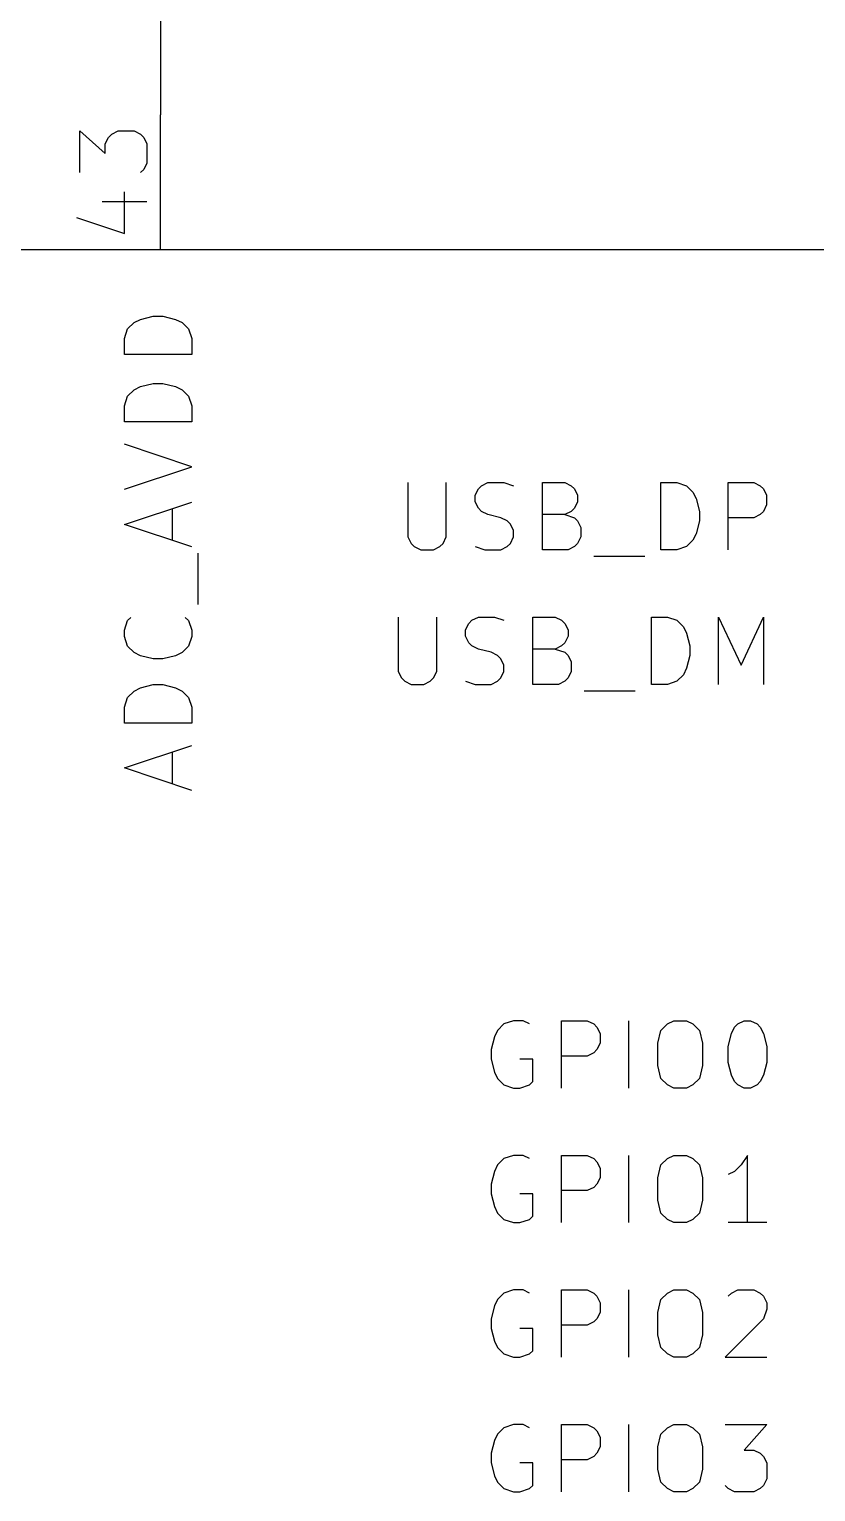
# Model space of a CAD drawing. Extents: x 0.4 to 11.3, y -7.9 to -0.4.
# Drawn here: x 8.302 to 8.887, y -3.123 to -2.036 of the extents above; entities that cross this region are included whole.
import ezdxf

# ---------------------------------------------------------------- set-up
doc = ezdxf.new("R2010")
doc.units = 0
doc.header["$MEASUREMENT"] = 0
for name, color, linetype in [('CYAN2', 4, 'CONTINUOUS'), ('GREEN3', 91, 'CONTINUOUS'), ('LYELLOW', 51, 'CONTINUOUS'), ('RED2', 1, 'CONTINUOUS'), ('RED3', 11, 'CONTINUOUS')]:
    doc.layers.add(name, color=color, linetype=linetype)

msp = doc.modelspace()

# ---------------------------------------------------------------- linework, layer by layer
at = {"layer": 'CYAN2', "linetype": 'CONTINUOUS'}
for p, q in [((8.38504, -2.2519), (8.39456, -2.24952)), ((8.38504, -2.2519), (8.39456, -2.24952)), ((8.39456, -2.24952), (8.4017, -2.24952)), ((8.39456, -2.24952), (8.4017, -2.24952)), ((8.4017, -2.24952), (8.41122, -2.2519)), ((8.4017, -2.24952), (8.41122, -2.2519)), ((8.37313, -2.26619), (8.37551, -2.25905)), ((8.37313, -2.26619), (8.37551, -2.25905)), ((8.37551, -2.25905), (8.38028, -2.25428)), ((8.37551, -2.25905), (8.38028, -2.25428)), ((8.38028, -2.25428), (8.38504, -2.2519)), ((8.38028, -2.25428), (8.38504, -2.2519)), ((8.41122, -2.2519), (8.41599, -2.25428)), ((8.41122, -2.2519), (8.41599, -2.25428)), ((8.41599, -2.25428), (8.42075, -2.25905)), ((8.41599, -2.25428), (8.42075, -2.25905)), ((8.42075, -2.25905), (8.42313, -2.26619)), ((8.42075, -2.25905), (8.42313, -2.26619)), ((8.37313, -2.27809), (8.37313, -2.26619)), ((8.37313, -2.27809), (8.37313, -2.26619)), ((8.42313, -2.26619), (8.42313, -2.27809)), ((8.42313, -2.26619), (8.42313, -2.27809)), ((8.42313, -2.27809), (8.37313, -2.27809)), ((8.42313, -2.27809), (8.37313, -2.27809)), ((8.38028, -2.30428), (8.38504, -2.3019)), ((8.38028, -2.30428), (8.38504, -2.3019)), ((8.38504, -2.3019), (8.39456, -2.29952)), ((8.38504, -2.3019), (8.39456, -2.29952)), ((8.39456, -2.29952), (8.4017, -2.29952)), ((8.39456, -2.29952), (8.4017, -2.29952)), ((8.4017, -2.29952), (8.41122, -2.3019)), ((8.4017, -2.29952), (8.41122, -2.3019)), ((8.41122, -2.3019), (8.41599, -2.30428)), ((8.41122, -2.3019), (8.41599, -2.30428)), ((8.37313, -2.31619), (8.37551, -2.30905)), ((8.37313, -2.31619), (8.37551, -2.30905)), ((8.37551, -2.30905), (8.38028, -2.30428)), ((8.37551, -2.30905), (8.38028, -2.30428)), ((8.41599, -2.30428), (8.42075, -2.30905)), ((8.41599, -2.30428), (8.42075, -2.30905)), ((8.42075, -2.30905), (8.42313, -2.31619)), ((8.42075, -2.30905), (8.42313, -2.31619)), ((8.37313, -2.32809), (8.37313, -2.31619)), ((8.37313, -2.32809), (8.37313, -2.31619)), ((8.42313, -2.31619), (8.42313, -2.32809)), ((8.42313, -2.31619), (8.42313, -2.32809)), ((8.42313, -2.32809), (8.37313, -2.32809)), ((8.42313, -2.32809), (8.37313, -2.32809)), ((8.42313, -2.36143), (8.37313, -2.34476)), ((8.42313, -2.36143), (8.37313, -2.34476)), ((8.37313, -2.37809), (8.42313, -2.36143)), ((8.37313, -2.37809), (8.42313, -2.36143)), ((8.58381, -2.37313), (8.58381, -2.41361)), ((8.58381, -2.37313), (8.58381, -2.41361)), ((8.61238, -2.41361), (8.61238, -2.37313)), ((8.61238, -2.41361), (8.61238, -2.37313)), ((8.63381, -2.38265), (8.63619, -2.37789)), ((8.63381, -2.38265), (8.63619, -2.37789)), ((8.63619, -2.37789), (8.63857, -2.37551)), ((8.63619, -2.37789), (8.63857, -2.37551)), ((8.63857, -2.37551), (8.64333, -2.37313)), ((8.63857, -2.37551), (8.64333, -2.37313)), ((8.64333, -2.37313), (8.65524, -2.37313)), ((8.64333, -2.37313), (8.65524, -2.37313)), ((8.65524, -2.37313), (8.66238, -2.37551)), ((8.65524, -2.37313), (8.66238, -2.37551)), ((8.68381, -2.42313), (8.68381, -2.37313)), ((8.68381, -2.37313), (8.70048, -2.37313)), ((8.68381, -2.42313), (8.68381, -2.37313)), ((8.68381, -2.37313), (8.70048, -2.37313)), ((8.70048, -2.37313), (8.70524, -2.37551)), ((8.70048, -2.37313), (8.70524, -2.37551)), ((8.70524, -2.37551), (8.70762, -2.37789)), ((8.70524, -2.37551), (8.70762, -2.37789)), ((8.70762, -2.37789), (8.71, -2.38265)), ((8.70762, -2.37789), (8.71, -2.38265)), ((8.7719, -2.42313), (8.7719, -2.37313)), ((8.7719, -2.37313), (8.78381, -2.37313)), ((8.7719, -2.42313), (8.7719, -2.37313)), ((8.7719, -2.37313), (8.78381, -2.37313)), ((8.78381, -2.37313), (8.79095, -2.37551)), ((8.78381, -2.37313), (8.79095, -2.37551)), ((8.79095, -2.37551), (8.79571, -2.38028)), ((8.79095, -2.37551), (8.79571, -2.38028)), ((8.8219, -2.42313), (8.8219, -2.37313)), ((8.8219, -2.37313), (8.84095, -2.37313)), ((8.8219, -2.42313), (8.8219, -2.37313)), ((8.8219, -2.37313), (8.84095, -2.37313)), ((8.84095, -2.37313), (8.84571, -2.37551)), ((8.84095, -2.37313), (8.84571, -2.37551)), ((8.84571, -2.37551), (8.84809, -2.37789)), ((8.84571, -2.37551), (8.84809, -2.37789)), ((8.84809, -2.37789), (8.85047, -2.38265)), ((8.84809, -2.37789), (8.85047, -2.38265)), ((8.37313, -2.40429), (8.42313, -2.38762)), ((8.37313, -2.40429), (8.42313, -2.38762)), ((8.63381, -2.38742), (8.63381, -2.38265)), ((8.63381, -2.38742), (8.63381, -2.38265)), ((8.63619, -2.39218), (8.63381, -2.38742)), ((8.63619, -2.39218), (8.63381, -2.38742)), ((8.71, -2.38742), (8.70762, -2.39218)), ((8.71, -2.38742), (8.70762, -2.39218)), ((8.71, -2.38265), (8.71, -2.38742)), ((8.71, -2.38265), (8.71, -2.38742)), ((8.79571, -2.38028), (8.79809, -2.38504)), ((8.79571, -2.38028), (8.79809, -2.38504)), ((8.79809, -2.38504), (8.80047, -2.39456)), ((8.79809, -2.38504), (8.80047, -2.39456)), ((8.85047, -2.3898), (8.84809, -2.39456)), ((8.85047, -2.3898), (8.84809, -2.39456)), ((8.85047, -2.38265), (8.85047, -2.3898)), ((8.85047, -2.38265), (8.85047, -2.3898)), ((8.40885, -2.41619), (8.40885, -2.39238)), ((8.40885, -2.41619), (8.40885, -2.39238)), ((8.63857, -2.39456), (8.63619, -2.39218)), ((8.63857, -2.39456), (8.63619, -2.39218)), ((8.64333, -2.39694), (8.63857, -2.39456)), ((8.64333, -2.39694), (8.63857, -2.39456)), ((8.65286, -2.39932), (8.64333, -2.39694)), ((8.65286, -2.39932), (8.64333, -2.39694)), ((8.65762, -2.4017), (8.65286, -2.39932)), ((8.65762, -2.4017), (8.65286, -2.39932)), ((8.66, -2.40408), (8.65762, -2.4017)), ((8.66, -2.40408), (8.65762, -2.4017)), ((8.70048, -2.39694), (8.68381, -2.39694)), ((8.70048, -2.39694), (8.68381, -2.39694)), ((8.70524, -2.39456), (8.70048, -2.39694)), ((8.70524, -2.39456), (8.70048, -2.39694)), ((8.70048, -2.39694), (8.70762, -2.39932)), ((8.70048, -2.39694), (8.70762, -2.39932)), ((8.70762, -2.39218), (8.70524, -2.39456)), ((8.70762, -2.39218), (8.70524, -2.39456)), ((8.70762, -2.39932), (8.71, -2.4017)), ((8.70762, -2.39932), (8.71, -2.4017)), ((8.71, -2.4017), (8.71238, -2.40646)), ((8.71, -2.4017), (8.71238, -2.40646)), ((8.80047, -2.4017), (8.79809, -2.41122)), ((8.80047, -2.4017), (8.79809, -2.41122)), ((8.80047, -2.39456), (8.80047, -2.4017)), ((8.80047, -2.39456), (8.80047, -2.4017)), ((8.84095, -2.39932), (8.8219, -2.39932)), ((8.84095, -2.39932), (8.8219, -2.39932)), ((8.84571, -2.39694), (8.84095, -2.39932)), ((8.84571, -2.39694), (8.84095, -2.39932)), ((8.84809, -2.39456), (8.84571, -2.39694)), ((8.84809, -2.39456), (8.84571, -2.39694)), ((8.42313, -2.42095), (8.37313, -2.40429)), ((8.42313, -2.42095), (8.37313, -2.40429)), ((8.66238, -2.40885), (8.66, -2.40408)), ((8.66238, -2.40885), (8.66, -2.40408)), ((8.66238, -2.41361), (8.66238, -2.40885)), ((8.66238, -2.41361), (8.66238, -2.40885)), ((8.71238, -2.40646), (8.71238, -2.41361)), ((8.71238, -2.40646), (8.71238, -2.41361)), ((8.79809, -2.41122), (8.79571, -2.41599)), ((8.79809, -2.41122), (8.79571, -2.41599)), ((8.58381, -2.41361), (8.58619, -2.41837)), ((8.58381, -2.41361), (8.58619, -2.41837)), ((8.58619, -2.41837), (8.58857, -2.42075)), ((8.58619, -2.41837), (8.58857, -2.42075)), ((8.58857, -2.42075), (8.59333, -2.42313)), ((8.58857, -2.42075), (8.59333, -2.42313)), ((8.59333, -2.42313), (8.60285, -2.42313)), ((8.59333, -2.42313), (8.60285, -2.42313)), ((8.60285, -2.42313), (8.60762, -2.42075)), ((8.60285, -2.42313), (8.60762, -2.42075)), ((8.60762, -2.42075), (8.61, -2.41837)), ((8.60762, -2.42075), (8.61, -2.41837)), ((8.61, -2.41837), (8.61238, -2.41361)), ((8.61, -2.41837), (8.61238, -2.41361)), ((8.63381, -2.42075), (8.64095, -2.42313)), ((8.63381, -2.42075), (8.64095, -2.42313)), ((8.64095, -2.42313), (8.65286, -2.42313)), ((8.64095, -2.42313), (8.65286, -2.42313)), ((8.65286, -2.42313), (8.65762, -2.42075)), ((8.65286, -2.42313), (8.65762, -2.42075)), ((8.65762, -2.42075), (8.66, -2.41837)), ((8.65762, -2.42075), (8.66, -2.41837)), ((8.66, -2.41837), (8.66238, -2.41361)), ((8.66, -2.41837), (8.66238, -2.41361)), ((8.70285, -2.42313), (8.68381, -2.42313)), ((8.70285, -2.42313), (8.68381, -2.42313)), ((8.70762, -2.42075), (8.70285, -2.42313)), ((8.70762, -2.42075), (8.70285, -2.42313)), ((8.71, -2.41837), (8.70762, -2.42075)), ((8.71, -2.41837), (8.70762, -2.42075)), ((8.71238, -2.41361), (8.71, -2.41837)), ((8.71238, -2.41361), (8.71, -2.41837)), ((8.78381, -2.42313), (8.7719, -2.42313)), ((8.78381, -2.42313), (8.7719, -2.42313)), ((8.79095, -2.42075), (8.78381, -2.42313)), ((8.79095, -2.42075), (8.78381, -2.42313)), ((8.79571, -2.41599), (8.79095, -2.42075)), ((8.79571, -2.41599), (8.79095, -2.42075)), ((8.42789, -2.46381), (8.42789, -2.42571)), ((8.42789, -2.46381), (8.42789, -2.42571)), ((8.72191, -2.42789), (8.76, -2.42789)), ((8.72191, -2.42789), (8.76, -2.42789)), ((8.37313, -2.48286), (8.37551, -2.47571)), ((8.37313, -2.48286), (8.37551, -2.47571)), ((8.37551, -2.47571), (8.37789, -2.47333)), ((8.37551, -2.47571), (8.37789, -2.47333)), ((8.41837, -2.47333), (8.42075, -2.47571)), ((8.41837, -2.47333), (8.42075, -2.47571)), ((8.42075, -2.47571), (8.42313, -2.48286)), ((8.42075, -2.47571), (8.42313, -2.48286)), ((8.57667, -2.47313), (8.57667, -2.51361)), ((8.57667, -2.47313), (8.57667, -2.51361)), ((8.60524, -2.51361), (8.60524, -2.47313)), ((8.60524, -2.51361), (8.60524, -2.47313)), ((8.62667, -2.48265), (8.62905, -2.47789)), ((8.62667, -2.48265), (8.62905, -2.47789)), ((8.62905, -2.47789), (8.63143, -2.47551)), ((8.62905, -2.47789), (8.63143, -2.47551)), ((8.63143, -2.47551), (8.63619, -2.47313)), ((8.63143, -2.47551), (8.63619, -2.47313)), ((8.63619, -2.47313), (8.64809, -2.47313)), ((8.63619, -2.47313), (8.64809, -2.47313)), ((8.64809, -2.47313), (8.65524, -2.47551)), ((8.64809, -2.47313), (8.65524, -2.47551)), ((8.67667, -2.52313), (8.67667, -2.47313)), ((8.67667, -2.47313), (8.69333, -2.47313)), ((8.67667, -2.52313), (8.67667, -2.47313)), ((8.67667, -2.47313), (8.69333, -2.47313)), ((8.69333, -2.47313), (8.69809, -2.47551)), ((8.69333, -2.47313), (8.69809, -2.47551)), ((8.69809, -2.47551), (8.70048, -2.47789)), ((8.69809, -2.47551), (8.70048, -2.47789)), ((8.70048, -2.47789), (8.70286, -2.48265)), ((8.70048, -2.47789), (8.70286, -2.48265)), ((8.76476, -2.52313), (8.76476, -2.47313)), ((8.76476, -2.47313), (8.77667, -2.47313)), ((8.76476, -2.52313), (8.76476, -2.47313)), ((8.76476, -2.47313), (8.77667, -2.47313)), ((8.77667, -2.47313), (8.78381, -2.47551)), ((8.77667, -2.47313), (8.78381, -2.47551)), ((8.78381, -2.47551), (8.78857, -2.48028)), ((8.78381, -2.47551), (8.78857, -2.48028)), ((8.81476, -2.52313), (8.81476, -2.47313)), ((8.81476, -2.47313), (8.83143, -2.50885)), ((8.81476, -2.52313), (8.81476, -2.47313)), ((8.81476, -2.47313), (8.83143, -2.50885)), ((8.83143, -2.50885), (8.84809, -2.47313)), ((8.83143, -2.50885), (8.84809, -2.47313)), ((8.84809, -2.47313), (8.84809, -2.52313)), ((8.84809, -2.47313), (8.84809, -2.52313)), ((8.37313, -2.48762), (8.37313, -2.48286)), ((8.37313, -2.48762), (8.37313, -2.48286)), ((8.37551, -2.49476), (8.37313, -2.48762)), ((8.37551, -2.49476), (8.37313, -2.48762)), ((8.42313, -2.48762), (8.42075, -2.49476)), ((8.42313, -2.48762), (8.42075, -2.49476)), ((8.42313, -2.48286), (8.42313, -2.48762)), ((8.42313, -2.48286), (8.42313, -2.48762)), ((8.62667, -2.48742), (8.62667, -2.48265)), ((8.62667, -2.48742), (8.62667, -2.48265)), ((8.62905, -2.49218), (8.62667, -2.48742)), ((8.62905, -2.49218), (8.62667, -2.48742)), ((8.70286, -2.48742), (8.70048, -2.49218)), ((8.70286, -2.48742), (8.70048, -2.49218)), ((8.70286, -2.48265), (8.70286, -2.48742)), ((8.70286, -2.48265), (8.70286, -2.48742)), ((8.78857, -2.48028), (8.79095, -2.48504)), ((8.78857, -2.48028), (8.79095, -2.48504)), ((8.79095, -2.48504), (8.79333, -2.49456)), ((8.79095, -2.48504), (8.79333, -2.49456)), ((8.38028, -2.49952), (8.37551, -2.49476)), ((8.38028, -2.49952), (8.37551, -2.49476)), ((8.38504, -2.50191), (8.38028, -2.49952)), ((8.38504, -2.50191), (8.38028, -2.49952)), ((8.41599, -2.49952), (8.41122, -2.50191)), ((8.41599, -2.49952), (8.41122, -2.50191)), ((8.42075, -2.49476), (8.41599, -2.49952)), ((8.42075, -2.49476), (8.41599, -2.49952)), ((8.63143, -2.49456), (8.62905, -2.49218)), ((8.63143, -2.49456), (8.62905, -2.49218)), ((8.63619, -2.49694), (8.63143, -2.49456)), ((8.63619, -2.49694), (8.63143, -2.49456)), ((8.64572, -2.49932), (8.63619, -2.49694)), ((8.64572, -2.49932), (8.63619, -2.49694)), ((8.65048, -2.5017), (8.64572, -2.49932)), ((8.65048, -2.5017), (8.64572, -2.49932)), ((8.69333, -2.49694), (8.67667, -2.49694)), ((8.69333, -2.49694), (8.67667, -2.49694)), ((8.69809, -2.49456), (8.69333, -2.49694)), ((8.69809, -2.49456), (8.69333, -2.49694)), ((8.69333, -2.49694), (8.70048, -2.49932)), ((8.69333, -2.49694), (8.70048, -2.49932)), ((8.70048, -2.49218), (8.69809, -2.49456)), ((8.70048, -2.49218), (8.69809, -2.49456)), ((8.70048, -2.49932), (8.70286, -2.5017)), ((8.70048, -2.49932), (8.70286, -2.5017)), ((8.79333, -2.49456), (8.79333, -2.5017)), ((8.79333, -2.49456), (8.79333, -2.5017)), ((8.39456, -2.50428), (8.38504, -2.50191)), ((8.39456, -2.50428), (8.38504, -2.50191)), ((8.4017, -2.50428), (8.39456, -2.50428)), ((8.4017, -2.50428), (8.39456, -2.50428)), ((8.41122, -2.50191), (8.4017, -2.50428)), ((8.41122, -2.50191), (8.4017, -2.50428)), ((8.65286, -2.50408), (8.65048, -2.5017)), ((8.65286, -2.50408), (8.65048, -2.5017)), ((8.65524, -2.50885), (8.65286, -2.50408)), ((8.65524, -2.50885), (8.65286, -2.50408)), ((8.65524, -2.51361), (8.65524, -2.50885)), ((8.65524, -2.51361), (8.65524, -2.50885)), ((8.70286, -2.5017), (8.70524, -2.50646)), ((8.70286, -2.5017), (8.70524, -2.50646)), ((8.70524, -2.50646), (8.70524, -2.51361)), ((8.70524, -2.50646), (8.70524, -2.51361)), ((8.79333, -2.5017), (8.79095, -2.51122)), ((8.79333, -2.5017), (8.79095, -2.51122)), ((8.57667, -2.51361), (8.57905, -2.51837)), ((8.57667, -2.51361), (8.57905, -2.51837)), ((8.57905, -2.51837), (8.58143, -2.52075)), ((8.57905, -2.51837), (8.58143, -2.52075)), ((8.58143, -2.52075), (8.58619, -2.52313)), ((8.58143, -2.52075), (8.58619, -2.52313)), ((8.59571, -2.52313), (8.60048, -2.52075)), ((8.59571, -2.52313), (8.60048, -2.52075)), ((8.60048, -2.52075), (8.60286, -2.51837)), ((8.60048, -2.52075), (8.60286, -2.51837)), ((8.60286, -2.51837), (8.60524, -2.51361)), ((8.60286, -2.51837), (8.60524, -2.51361)), ((8.62667, -2.52075), (8.63381, -2.52313)), ((8.62667, -2.52075), (8.63381, -2.52313)), ((8.64572, -2.52313), (8.65048, -2.52075)), ((8.64572, -2.52313), (8.65048, -2.52075)), ((8.65048, -2.52075), (8.65286, -2.51837)), ((8.65048, -2.52075), (8.65286, -2.51837)), ((8.65286, -2.51837), (8.65524, -2.51361)), ((8.65286, -2.51837), (8.65524, -2.51361)), ((8.70048, -2.52075), (8.69571, -2.52313)), ((8.70048, -2.52075), (8.69571, -2.52313)), ((8.70286, -2.51837), (8.70048, -2.52075)), ((8.70286, -2.51837), (8.70048, -2.52075)), ((8.70524, -2.51361), (8.70286, -2.51837)), ((8.70524, -2.51361), (8.70286, -2.51837)), ((8.78381, -2.52075), (8.77667, -2.52313)), ((8.78381, -2.52075), (8.77667, -2.52313)), ((8.78857, -2.51599), (8.78381, -2.52075)), ((8.78857, -2.51599), (8.78381, -2.52075)), ((8.79095, -2.51122), (8.78857, -2.51599)), ((8.79095, -2.51122), (8.78857, -2.51599)), ((8.37551, -2.53286), (8.38028, -2.52809)), ((8.37551, -2.53286), (8.38028, -2.52809)), ((8.38028, -2.52809), (8.38504, -2.52571)), ((8.38028, -2.52809), (8.38504, -2.52571)), ((8.38504, -2.52571), (8.39456, -2.52333)), ((8.38504, -2.52571), (8.39456, -2.52333)), ((8.39456, -2.52333), (8.4017, -2.52333)), ((8.39456, -2.52333), (8.4017, -2.52333)), ((8.4017, -2.52333), (8.41122, -2.52571)), ((8.4017, -2.52333), (8.41122, -2.52571)), ((8.41122, -2.52571), (8.41599, -2.52809)), ((8.41122, -2.52571), (8.41599, -2.52809)), ((8.41599, -2.52809), (8.42075, -2.53286)), ((8.41599, -2.52809), (8.42075, -2.53286)), ((8.58619, -2.52313), (8.59571, -2.52313)), ((8.58619, -2.52313), (8.59571, -2.52313)), ((8.63381, -2.52313), (8.64572, -2.52313)), ((8.63381, -2.52313), (8.64572, -2.52313)), ((8.69571, -2.52313), (8.67667, -2.52313)), ((8.69571, -2.52313), (8.67667, -2.52313)), ((8.71476, -2.52789), (8.75286, -2.52789)), ((8.71476, -2.52789), (8.75286, -2.52789)), ((8.77667, -2.52313), (8.76476, -2.52313)), ((8.77667, -2.52313), (8.76476, -2.52313)), ((8.37313, -2.54), (8.37551, -2.53286)), ((8.37313, -2.54), (8.37551, -2.53286)), ((8.37313, -2.55191), (8.37313, -2.54)), ((8.37313, -2.55191), (8.37313, -2.54)), ((8.42075, -2.53286), (8.42313, -2.54)), ((8.42075, -2.53286), (8.42313, -2.54)), ((8.42313, -2.54), (8.42313, -2.55191)), ((8.42313, -2.54), (8.42313, -2.55191)), ((8.42313, -2.55191), (8.37313, -2.55191)), ((8.42313, -2.55191), (8.37313, -2.55191)), ((8.37313, -2.58524), (8.42313, -2.56857)), ((8.37313, -2.58524), (8.42313, -2.56857)), ((8.40885, -2.59714), (8.40885, -2.57333)), ((8.40885, -2.59714), (8.40885, -2.57333)), ((8.42313, -2.60191), (8.37313, -2.58524)), ((8.42313, -2.60191), (8.37313, -2.58524)), ((8.65047, -2.78028), (8.64809, -2.78504)), ((8.65047, -2.78028), (8.64809, -2.78504)), ((8.65524, -2.77551), (8.65047, -2.78028)), ((8.65524, -2.77551), (8.65047, -2.78028)), ((8.66238, -2.77313), (8.65524, -2.77551)), ((8.66238, -2.77313), (8.65524, -2.77551)), ((8.66952, -2.77313), (8.66238, -2.77313)), ((8.66952, -2.77313), (8.66238, -2.77313)), ((8.67428, -2.77551), (8.66952, -2.77313)), ((8.67428, -2.77551), (8.66952, -2.77313)), ((8.69809, -2.82313), (8.69809, -2.77313)), ((8.69809, -2.77313), (8.71714, -2.77313)), ((8.69809, -2.82313), (8.69809, -2.77313)), ((8.69809, -2.77313), (8.71714, -2.77313)), ((8.71714, -2.77313), (8.7219, -2.77551)), ((8.71714, -2.77313), (8.7219, -2.77551)), ((8.7219, -2.77551), (8.72428, -2.77789)), ((8.7219, -2.77551), (8.72428, -2.77789)), ((8.72428, -2.77789), (8.72666, -2.78265)), ((8.72428, -2.77789), (8.72666, -2.78265)), ((8.74809, -2.82313), (8.74809, -2.77313)), ((8.74809, -2.82313), (8.74809, -2.77313)), ((8.76952, -2.7898), (8.7719, -2.78028)), ((8.76952, -2.7898), (8.7719, -2.78028)), ((8.7719, -2.78028), (8.77667, -2.77551)), ((8.7719, -2.78028), (8.77667, -2.77551)), ((8.77667, -2.77551), (8.78143, -2.77313)), ((8.77667, -2.77551), (8.78143, -2.77313)), ((8.78143, -2.77313), (8.79095, -2.77313)), ((8.78143, -2.77313), (8.79095, -2.77313)), ((8.79095, -2.77313), (8.79571, -2.77551)), ((8.79095, -2.77313), (8.79571, -2.77551)), ((8.79571, -2.77551), (8.80047, -2.78028)), ((8.79571, -2.77551), (8.80047, -2.78028)), ((8.80047, -2.78028), (8.80285, -2.7898)), ((8.80047, -2.78028), (8.80285, -2.7898)), ((8.82428, -2.78265), (8.82667, -2.77789)), ((8.82428, -2.78265), (8.82667, -2.77789)), ((8.82667, -2.77789), (8.82905, -2.77551)), ((8.82667, -2.77789), (8.82905, -2.77551)), ((8.82905, -2.77551), (8.83381, -2.77313)), ((8.82905, -2.77551), (8.83381, -2.77313)), ((8.83381, -2.77313), (8.83857, -2.77313)), ((8.83381, -2.77313), (8.83857, -2.77313)), ((8.83857, -2.77313), (8.84333, -2.77551)), ((8.83857, -2.77313), (8.84333, -2.77551)), ((8.84333, -2.77551), (8.84571, -2.77789)), ((8.84333, -2.77551), (8.84571, -2.77789)), ((8.84571, -2.77789), (8.84809, -2.78265)), ((8.84571, -2.77789), (8.84809, -2.78265)), ((8.64809, -2.78504), (8.64571, -2.79456)), ((8.64809, -2.78504), (8.64571, -2.79456)), ((8.72666, -2.7898), (8.72428, -2.79456)), ((8.72666, -2.7898), (8.72428, -2.79456)), ((8.72666, -2.78265), (8.72666, -2.7898)), ((8.72666, -2.78265), (8.72666, -2.7898)), ((8.76952, -2.80646), (8.76952, -2.7898)), ((8.76952, -2.80646), (8.76952, -2.7898)), ((8.80285, -2.7898), (8.80285, -2.80646)), ((8.80285, -2.7898), (8.80285, -2.80646)), ((8.82191, -2.79218), (8.82428, -2.78265)), ((8.82191, -2.79218), (8.82428, -2.78265)), ((8.82191, -2.80408), (8.82191, -2.79218)), ((8.82191, -2.80408), (8.82191, -2.79218)), ((8.84809, -2.78265), (8.85048, -2.79218)), ((8.84809, -2.78265), (8.85048, -2.79218)), ((8.85048, -2.79218), (8.85048, -2.80408)), ((8.85048, -2.79218), (8.85048, -2.80408)), ((8.64571, -2.79456), (8.64571, -2.8017)), ((8.64571, -2.79456), (8.64571, -2.8017)), ((8.64571, -2.8017), (8.64809, -2.81122)), ((8.64571, -2.8017), (8.64809, -2.81122)), ((8.67666, -2.8017), (8.66714, -2.8017)), ((8.67666, -2.8017), (8.66714, -2.8017)), ((8.67666, -2.81837), (8.67666, -2.8017)), ((8.67666, -2.81837), (8.67666, -2.8017)), ((8.71714, -2.79932), (8.69809, -2.79932)), ((8.71714, -2.79932), (8.69809, -2.79932)), ((8.7219, -2.79694), (8.71714, -2.79932)), ((8.7219, -2.79694), (8.71714, -2.79932)), ((8.72428, -2.79456), (8.7219, -2.79694)), ((8.72428, -2.79456), (8.7219, -2.79694)), ((8.64809, -2.81122), (8.65047, -2.81599)), ((8.64809, -2.81122), (8.65047, -2.81599)), ((8.7719, -2.81599), (8.76952, -2.80646)), ((8.7719, -2.81599), (8.76952, -2.80646)), ((8.80285, -2.80646), (8.80047, -2.81599)), ((8.80285, -2.80646), (8.80047, -2.81599)), ((8.82428, -2.81361), (8.82191, -2.80408)), ((8.82428, -2.81361), (8.82191, -2.80408)), ((8.82667, -2.81837), (8.82428, -2.81361)), ((8.82667, -2.81837), (8.82428, -2.81361)), ((8.84809, -2.81361), (8.84571, -2.81837)), ((8.84809, -2.81361), (8.84571, -2.81837)), ((8.85048, -2.80408), (8.84809, -2.81361)), ((8.85048, -2.80408), (8.84809, -2.81361)), ((8.65047, -2.81599), (8.65524, -2.82075)), ((8.65047, -2.81599), (8.65524, -2.82075)), ((8.65524, -2.82075), (8.66238, -2.82313)), ((8.65524, -2.82075), (8.66238, -2.82313)), ((8.66238, -2.82313), (8.66714, -2.82313)), ((8.66238, -2.82313), (8.66714, -2.82313)), ((8.66714, -2.82313), (8.67428, -2.82075)), ((8.66714, -2.82313), (8.67428, -2.82075)), ((8.67428, -2.82075), (8.67666, -2.81837)), ((8.67428, -2.82075), (8.67666, -2.81837)), ((8.77667, -2.82075), (8.7719, -2.81599)), ((8.77667, -2.82075), (8.7719, -2.81599)), ((8.78143, -2.82313), (8.77667, -2.82075)), ((8.78143, -2.82313), (8.77667, -2.82075)), ((8.79095, -2.82313), (8.78143, -2.82313)), ((8.79095, -2.82313), (8.78143, -2.82313)), ((8.79571, -2.82075), (8.79095, -2.82313)), ((8.79571, -2.82075), (8.79095, -2.82313)), ((8.80047, -2.81599), (8.79571, -2.82075)), ((8.80047, -2.81599), (8.79571, -2.82075)), ((8.82905, -2.82075), (8.82667, -2.81837)), ((8.82905, -2.82075), (8.82667, -2.81837)), ((8.83381, -2.82313), (8.82905, -2.82075)), ((8.83381, -2.82313), (8.82905, -2.82075)), ((8.83857, -2.82313), (8.83381, -2.82313)), ((8.83857, -2.82313), (8.83381, -2.82313)), ((8.84333, -2.82075), (8.83857, -2.82313)), ((8.84333, -2.82075), (8.83857, -2.82313)), ((8.84571, -2.81837), (8.84333, -2.82075)), ((8.84571, -2.81837), (8.84333, -2.82075)), ((8.65524, -2.87551), (8.65047, -2.88028)), ((8.65524, -2.87551), (8.65047, -2.88028)), ((8.66238, -2.87313), (8.65524, -2.87551)), ((8.66238, -2.87313), (8.65524, -2.87551)), ((8.66952, -2.87313), (8.66238, -2.87313)), ((8.66952, -2.87313), (8.66238, -2.87313)), ((8.67428, -2.87551), (8.66952, -2.87313)), ((8.67428, -2.87551), (8.66952, -2.87313)), ((8.69809, -2.92313), (8.69809, -2.87313)), ((8.69809, -2.87313), (8.71714, -2.87313)), ((8.69809, -2.92313), (8.69809, -2.87313)), ((8.69809, -2.87313), (8.71714, -2.87313)), ((8.71714, -2.87313), (8.7219, -2.87551)), ((8.71714, -2.87313), (8.7219, -2.87551)), ((8.7219, -2.87551), (8.72428, -2.87789)), ((8.7219, -2.87551), (8.72428, -2.87789)), ((8.72428, -2.87789), (8.72666, -2.88265)), ((8.72428, -2.87789), (8.72666, -2.88265)), ((8.74809, -2.92313), (8.74809, -2.87313)), ((8.74809, -2.92313), (8.74809, -2.87313)), ((8.7719, -2.88028), (8.77667, -2.87551)), ((8.7719, -2.88028), (8.77667, -2.87551)), ((8.77667, -2.87551), (8.78143, -2.87313)), ((8.77667, -2.87551), (8.78143, -2.87313)), ((8.78143, -2.87313), (8.79095, -2.87313)), ((8.78143, -2.87313), (8.79095, -2.87313)), ((8.79095, -2.87313), (8.79571, -2.87551)), ((8.79095, -2.87313), (8.79571, -2.87551)), ((8.79571, -2.87551), (8.80047, -2.88028)), ((8.79571, -2.87551), (8.80047, -2.88028)), ((8.83619, -2.87313), (8.83143, -2.88028)), ((8.83619, -2.87313), (8.83143, -2.88028)), ((8.83619, -2.92313), (8.83619, -2.87313)), ((8.83619, -2.92313), (8.83619, -2.87313)), ((8.64809, -2.88504), (8.64571, -2.89456)), ((8.64809, -2.88504), (8.64571, -2.89456)), ((8.65047, -2.88028), (8.64809, -2.88504)), ((8.65047, -2.88028), (8.64809, -2.88504)), ((8.72666, -2.8898), (8.72428, -2.89456)), ((8.72666, -2.8898), (8.72428, -2.89456)), ((8.72666, -2.88265), (8.72666, -2.8898)), ((8.72666, -2.88265), (8.72666, -2.8898)), ((8.76952, -2.8898), (8.7719, -2.88028)), ((8.76952, -2.8898), (8.7719, -2.88028)), ((8.76952, -2.90646), (8.76952, -2.8898)), ((8.76952, -2.90646), (8.76952, -2.8898)), ((8.80047, -2.88028), (8.80285, -2.8898)), ((8.80047, -2.88028), (8.80285, -2.8898)), ((8.80285, -2.8898), (8.80285, -2.90646)), ((8.80285, -2.8898), (8.80285, -2.90646)), ((8.82667, -2.88504), (8.82191, -2.88742)), ((8.82667, -2.88504), (8.82191, -2.88742)), ((8.83143, -2.88028), (8.82667, -2.88504)), ((8.83143, -2.88028), (8.82667, -2.88504)), ((8.64571, -2.89456), (8.64571, -2.9017)), ((8.64571, -2.89456), (8.64571, -2.9017)), ((8.64571, -2.9017), (8.64809, -2.91122)), ((8.64571, -2.9017), (8.64809, -2.91122)), ((8.67666, -2.9017), (8.66714, -2.9017)), ((8.67666, -2.9017), (8.66714, -2.9017)), ((8.67666, -2.91837), (8.67666, -2.9017)), ((8.67666, -2.91837), (8.67666, -2.9017)), ((8.71714, -2.89932), (8.69809, -2.89932)), ((8.71714, -2.89932), (8.69809, -2.89932)), ((8.7219, -2.89694), (8.71714, -2.89932)), ((8.7219, -2.89694), (8.71714, -2.89932)), ((8.72428, -2.89456), (8.7219, -2.89694)), ((8.72428, -2.89456), (8.7219, -2.89694)), ((8.64809, -2.91122), (8.65047, -2.91599)), ((8.64809, -2.91122), (8.65047, -2.91599)), ((8.7719, -2.91599), (8.76952, -2.90646)), ((8.7719, -2.91599), (8.76952, -2.90646)), ((8.80285, -2.90646), (8.80047, -2.91599)), ((8.80285, -2.90646), (8.80047, -2.91599)), ((8.65047, -2.91599), (8.65524, -2.92075)), ((8.65047, -2.91599), (8.65524, -2.92075)), ((8.65524, -2.92075), (8.66238, -2.92313)), ((8.65524, -2.92075), (8.66238, -2.92313)), ((8.66238, -2.92313), (8.66714, -2.92313)), ((8.66238, -2.92313), (8.66714, -2.92313)), ((8.66714, -2.92313), (8.67428, -2.92075)), ((8.66714, -2.92313), (8.67428, -2.92075)), ((8.67428, -2.92075), (8.67666, -2.91837)), ((8.67428, -2.92075), (8.67666, -2.91837)), ((8.77667, -2.92075), (8.7719, -2.91599)), ((8.77667, -2.92075), (8.7719, -2.91599)), ((8.78143, -2.92313), (8.77667, -2.92075)), ((8.78143, -2.92313), (8.77667, -2.92075)), ((8.79095, -2.92313), (8.78143, -2.92313)), ((8.79095, -2.92313), (8.78143, -2.92313)), ((8.79571, -2.92075), (8.79095, -2.92313)), ((8.79571, -2.92075), (8.79095, -2.92313)), ((8.80047, -2.91599), (8.79571, -2.92075)), ((8.80047, -2.91599), (8.79571, -2.92075)), ((8.85048, -2.92313), (8.82191, -2.92313)), ((8.85048, -2.92313), (8.82191, -2.92313)), ((8.65524, -2.97551), (8.65047, -2.98028)), ((8.65524, -2.97551), (8.65047, -2.98028)), ((8.66238, -2.97313), (8.65524, -2.97551)), ((8.66238, -2.97313), (8.65524, -2.97551)), ((8.66952, -2.97313), (8.66238, -2.97313)), ((8.66952, -2.97313), (8.66238, -2.97313)), ((8.67428, -2.97551), (8.66952, -2.97313)), ((8.67428, -2.97551), (8.66952, -2.97313)), ((8.69809, -3.02313), (8.69809, -2.97313)), ((8.69809, -2.97313), (8.71714, -2.97313)), ((8.69809, -3.02313), (8.69809, -2.97313)), ((8.69809, -2.97313), (8.71714, -2.97313)), ((8.71714, -2.97313), (8.7219, -2.97551)), ((8.71714, -2.97313), (8.7219, -2.97551)), ((8.7219, -2.97551), (8.72428, -2.97789)), ((8.7219, -2.97551), (8.72428, -2.97789)), ((8.72428, -2.97789), (8.72666, -2.98265)), ((8.72428, -2.97789), (8.72666, -2.98265)), ((8.74809, -3.02313), (8.74809, -2.97313)), ((8.74809, -3.02313), (8.74809, -2.97313)), ((8.7719, -2.98028), (8.77667, -2.97551)), ((8.7719, -2.98028), (8.77667, -2.97551)), ((8.77667, -2.97551), (8.78143, -2.97313)), ((8.77667, -2.97551), (8.78143, -2.97313)), ((8.78143, -2.97313), (8.79095, -2.97313)), ((8.78143, -2.97313), (8.79095, -2.97313)), ((8.79095, -2.97313), (8.79571, -2.97551)), ((8.79095, -2.97313), (8.79571, -2.97551)), ((8.79571, -2.97551), (8.80047, -2.98028)), ((8.79571, -2.97551), (8.80047, -2.98028)), ((8.82191, -2.97789), (8.82428, -2.97551)), ((8.82191, -2.97789), (8.82428, -2.97551)), ((8.82428, -2.97551), (8.82905, -2.97313)), ((8.82428, -2.97551), (8.82905, -2.97313)), ((8.82905, -2.97313), (8.84095, -2.97313)), ((8.82905, -2.97313), (8.84095, -2.97313)), ((8.84095, -2.97313), (8.84571, -2.97551)), ((8.84095, -2.97313), (8.84571, -2.97551)), ((8.84571, -2.97551), (8.84809, -2.97789)), ((8.84571, -2.97551), (8.84809, -2.97789)), ((8.84809, -2.97789), (8.85048, -2.98265)), ((8.84809, -2.97789), (8.85048, -2.98265)), ((8.64809, -2.98504), (8.64571, -2.99456)), ((8.64809, -2.98504), (8.64571, -2.99456)), ((8.65047, -2.98028), (8.64809, -2.98504)), ((8.65047, -2.98028), (8.64809, -2.98504)), ((8.72666, -2.98265), (8.72666, -2.9898)), ((8.72666, -2.98265), (8.72666, -2.9898)), ((8.76952, -2.9898), (8.7719, -2.98028)), ((8.76952, -2.9898), (8.7719, -2.98028)), ((8.80047, -2.98028), (8.80285, -2.9898)), ((8.80047, -2.98028), (8.80285, -2.9898)), ((8.85048, -2.98742), (8.84809, -2.99456)), ((8.85048, -2.98742), (8.84809, -2.99456)), ((8.85048, -2.98265), (8.85048, -2.98742)), ((8.85048, -2.98265), (8.85048, -2.98742)), ((8.64571, -2.99456), (8.64571, -3.0017)), ((8.64571, -2.99456), (8.64571, -3.0017)), ((8.71714, -2.99932), (8.69809, -2.99932)), ((8.71714, -2.99932), (8.69809, -2.99932)), ((8.7219, -2.99694), (8.71714, -2.99932)), ((8.7219, -2.99694), (8.71714, -2.99932)), ((8.72428, -2.99456), (8.7219, -2.99694)), ((8.72428, -2.99456), (8.7219, -2.99694)), ((8.72666, -2.9898), (8.72428, -2.99456)), ((8.72666, -2.9898), (8.72428, -2.99456)), ((8.76952, -3.00646), (8.76952, -2.9898)), ((8.76952, -3.00646), (8.76952, -2.9898)), ((8.80285, -2.9898), (8.80285, -3.00646)), ((8.80285, -2.9898), (8.80285, -3.00646)), ((8.84809, -2.99456), (8.81952, -3.02313)), ((8.84809, -2.99456), (8.81952, -3.02313)), ((8.64571, -3.0017), (8.64809, -3.01122)), ((8.64571, -3.0017), (8.64809, -3.01122)), ((8.67666, -3.0017), (8.66714, -3.0017)), ((8.67666, -3.0017), (8.66714, -3.0017)), ((8.67666, -3.01837), (8.67666, -3.0017)), ((8.67666, -3.01837), (8.67666, -3.0017)), ((8.7719, -3.01599), (8.76952, -3.00646)), ((8.7719, -3.01599), (8.76952, -3.00646)), ((8.80285, -3.00646), (8.80047, -3.01599)), ((8.80285, -3.00646), (8.80047, -3.01599)), ((8.64809, -3.01122), (8.65047, -3.01599)), ((8.64809, -3.01122), (8.65047, -3.01599)), ((8.65047, -3.01599), (8.65524, -3.02075)), ((8.65047, -3.01599), (8.65524, -3.02075)), ((8.65524, -3.02075), (8.66238, -3.02313)), ((8.65524, -3.02075), (8.66238, -3.02313)), ((8.66714, -3.02313), (8.67428, -3.02075)), ((8.66714, -3.02313), (8.67428, -3.02075)), ((8.67428, -3.02075), (8.67666, -3.01837)), ((8.67428, -3.02075), (8.67666, -3.01837)), ((8.77667, -3.02075), (8.7719, -3.01599)), ((8.77667, -3.02075), (8.7719, -3.01599)), ((8.78143, -3.02313), (8.77667, -3.02075)), ((8.78143, -3.02313), (8.77667, -3.02075)), ((8.79571, -3.02075), (8.79095, -3.02313)), ((8.79571, -3.02075), (8.79095, -3.02313)), ((8.80047, -3.01599), (8.79571, -3.02075)), ((8.80047, -3.01599), (8.79571, -3.02075)), ((8.66238, -3.02313), (8.66714, -3.02313)), ((8.66238, -3.02313), (8.66714, -3.02313)), ((8.79095, -3.02313), (8.78143, -3.02313)), ((8.79095, -3.02313), (8.78143, -3.02313)), ((8.81952, -3.02313), (8.85048, -3.02313)), ((8.81952, -3.02313), (8.85048, -3.02313)), ((8.65524, -3.07551), (8.65047, -3.08028)), ((8.65524, -3.07551), (8.65047, -3.08028)), ((8.66238, -3.07313), (8.65524, -3.07551)), ((8.66238, -3.07313), (8.65524, -3.07551)), ((8.66952, -3.07313), (8.66238, -3.07313)), ((8.66952, -3.07313), (8.66238, -3.07313)), ((8.67428, -3.07551), (8.66952, -3.07313)), ((8.67428, -3.07551), (8.66952, -3.07313)), ((8.69809, -3.12313), (8.69809, -3.07313)), ((8.69809, -3.07313), (8.71714, -3.07313)), ((8.69809, -3.12313), (8.69809, -3.07313)), ((8.69809, -3.07313), (8.71714, -3.07313)), ((8.71714, -3.07313), (8.7219, -3.07551)), ((8.71714, -3.07313), (8.7219, -3.07551)), ((8.7219, -3.07551), (8.72428, -3.07789)), ((8.7219, -3.07551), (8.72428, -3.07789)), ((8.74809, -3.12313), (8.74809, -3.07313)), ((8.74809, -3.12313), (8.74809, -3.07313)), ((8.7719, -3.08028), (8.77667, -3.07551)), ((8.7719, -3.08028), (8.77667, -3.07551)), ((8.77667, -3.07551), (8.78143, -3.07313)), ((8.77667, -3.07551), (8.78143, -3.07313)), ((8.78143, -3.07313), (8.79095, -3.07313)), ((8.78143, -3.07313), (8.79095, -3.07313)), ((8.79095, -3.07313), (8.79571, -3.07551)), ((8.79095, -3.07313), (8.79571, -3.07551)), ((8.79571, -3.07551), (8.80047, -3.08028)), ((8.79571, -3.07551), (8.80047, -3.08028)), ((8.81952, -3.07313), (8.85048, -3.07313)), ((8.81952, -3.07313), (8.85048, -3.07313)), ((8.85048, -3.07313), (8.83381, -3.09218)), ((8.85048, -3.07313), (8.83381, -3.09218)), ((8.64809, -3.08504), (8.64571, -3.09456)), ((8.64809, -3.08504), (8.64571, -3.09456)), ((8.65047, -3.08028), (8.64809, -3.08504)), ((8.65047, -3.08028), (8.64809, -3.08504)), ((8.72428, -3.07789), (8.72666, -3.08265)), ((8.72428, -3.07789), (8.72666, -3.08265)), ((8.72666, -3.08265), (8.72666, -3.0898)), ((8.72666, -3.08265), (8.72666, -3.0898)), ((8.76952, -3.0898), (8.7719, -3.08028)), ((8.76952, -3.0898), (8.7719, -3.08028)), ((8.80047, -3.08028), (8.80285, -3.0898)), ((8.80047, -3.08028), (8.80285, -3.0898)), ((8.64571, -3.09456), (8.64571, -3.1017)), ((8.64571, -3.09456), (8.64571, -3.1017)), ((8.7219, -3.09694), (8.71714, -3.09932)), ((8.7219, -3.09694), (8.71714, -3.09932)), ((8.72428, -3.09456), (8.7219, -3.09694)), ((8.72428, -3.09456), (8.7219, -3.09694)), ((8.72666, -3.0898), (8.72428, -3.09456)), ((8.72666, -3.0898), (8.72428, -3.09456)), ((8.76952, -3.10646), (8.76952, -3.0898)), ((8.76952, -3.10646), (8.76952, -3.0898)), ((8.80285, -3.0898), (8.80285, -3.10646)), ((8.80285, -3.0898), (8.80285, -3.10646)), ((8.83381, -3.09218), (8.84095, -3.09218)), ((8.83381, -3.09218), (8.84095, -3.09218)), ((8.84095, -3.09218), (8.84571, -3.09456)), ((8.84095, -3.09218), (8.84571, -3.09456)), ((8.84571, -3.09456), (8.84809, -3.09694)), ((8.84571, -3.09456), (8.84809, -3.09694)), ((8.84809, -3.09694), (8.85048, -3.1017)), ((8.84809, -3.09694), (8.85048, -3.1017)), ((8.64571, -3.1017), (8.64809, -3.11122)), ((8.64571, -3.1017), (8.64809, -3.11122)), ((8.67666, -3.1017), (8.66714, -3.1017)), ((8.67666, -3.1017), (8.66714, -3.1017)), ((8.67666, -3.11837), (8.67666, -3.1017)), ((8.67666, -3.11837), (8.67666, -3.1017)), ((8.71714, -3.09932), (8.69809, -3.09932)), ((8.71714, -3.09932), (8.69809, -3.09932)), ((8.7719, -3.11599), (8.76952, -3.10646)), ((8.7719, -3.11599), (8.76952, -3.10646)), ((8.80285, -3.10646), (8.80047, -3.11599)), ((8.80285, -3.10646), (8.80047, -3.11599)), ((8.85048, -3.1017), (8.85048, -3.11361)), ((8.85048, -3.1017), (8.85048, -3.11361)), ((8.64809, -3.11122), (8.65047, -3.11599)), ((8.64809, -3.11122), (8.65047, -3.11599)), ((8.65047, -3.11599), (8.65524, -3.12075)), ((8.65047, -3.11599), (8.65524, -3.12075)), ((8.67428, -3.12075), (8.67666, -3.11837)), ((8.67428, -3.12075), (8.67666, -3.11837)), ((8.77667, -3.12075), (8.7719, -3.11599)), ((8.77667, -3.12075), (8.7719, -3.11599)), ((8.80047, -3.11599), (8.79571, -3.12075)), ((8.80047, -3.11599), (8.79571, -3.12075)), ((8.82191, -3.12075), (8.81952, -3.11837)), ((8.82191, -3.12075), (8.81952, -3.11837)), ((8.84809, -3.11837), (8.84571, -3.12075)), ((8.84809, -3.11837), (8.84571, -3.12075)), ((8.85048, -3.11361), (8.84809, -3.11837)), ((8.85048, -3.11361), (8.84809, -3.11837)), ((8.65524, -3.12075), (8.66238, -3.12313)), ((8.65524, -3.12075), (8.66238, -3.12313)), ((8.66238, -3.12313), (8.66714, -3.12313)), ((8.66238, -3.12313), (8.66714, -3.12313)), ((8.66714, -3.12313), (8.67428, -3.12075)), ((8.66714, -3.12313), (8.67428, -3.12075)), ((8.78143, -3.12313), (8.77667, -3.12075)), ((8.78143, -3.12313), (8.77667, -3.12075)), ((8.79095, -3.12313), (8.78143, -3.12313)), ((8.79095, -3.12313), (8.78143, -3.12313)), ((8.79571, -3.12075), (8.79095, -3.12313)), ((8.79571, -3.12075), (8.79095, -3.12313)), ((8.82667, -3.12313), (8.82191, -3.12075)), ((8.82667, -3.12313), (8.82191, -3.12075)), ((8.84095, -3.12313), (8.82667, -3.12313)), ((8.84095, -3.12313), (8.82667, -3.12313)), ((8.84571, -3.12075), (8.84095, -3.12313)), ((8.84571, -3.12075), (8.84095, -3.12313))]:
    msp.add_line(p, q, dxfattribs=at)
at = {"layer": 'GREEN3', "linetype": 'CONTINUOUS'}
msp.add_line((8.4, -1.6), (8.4, -2.1), dxfattribs=at)
at = {"layer": 'LYELLOW', "linetype": 'CONTINUOUS'}
msp.add_line((6.6, -2.2), (8.9, -2.2), dxfattribs=at)
at = {"layer": 'RED2', "linetype": 'CONTINUOUS'}
for p, q in [((8.4, -2.2), (8.4, -2.1)), ((8.4, -2.2), (8.4, -2.1)), ((6.6, -2.2), (8.9, -2.2))]:
    msp.add_line(p, q, dxfattribs=at)
at = {"layer": 'RED3', "linetype": 'CONTINUOUS'}
for p, q in [((8.33988, -2.14285), (8.33988, -2.1119)), ((8.33988, -2.1119), (8.35893, -2.12857)), ((8.33988, -2.14285), (8.33988, -2.1119)), ((8.33988, -2.1119), (8.35893, -2.12857)), ((8.35893, -2.12143), (8.36131, -2.11667)), ((8.35893, -2.12143), (8.36131, -2.11667)), ((8.36131, -2.11667), (8.36369, -2.11428)), ((8.36131, -2.11667), (8.36369, -2.11428)), ((8.36369, -2.11428), (8.36845, -2.1119)), ((8.36369, -2.11428), (8.36845, -2.1119)), ((8.36845, -2.1119), (8.38035, -2.1119)), ((8.36845, -2.1119), (8.38035, -2.1119)), ((8.38035, -2.1119), (8.38512, -2.11428)), ((8.38035, -2.1119), (8.38512, -2.11428)), ((8.38512, -2.11428), (8.3875, -2.11667)), ((8.38512, -2.11428), (8.3875, -2.11667)), ((8.3875, -2.11667), (8.38988, -2.12143)), ((8.3875, -2.11667), (8.38988, -2.12143)), ((8.35893, -2.12857), (8.35893, -2.12143)), ((8.35893, -2.12857), (8.35893, -2.12143)), ((8.38988, -2.12143), (8.38988, -2.13571)), ((8.38988, -2.12143), (8.38988, -2.13571)), ((8.3875, -2.14047), (8.38512, -2.14285)), ((8.3875, -2.14047), (8.38512, -2.14285)), ((8.38988, -2.13571), (8.3875, -2.14047)), ((8.38988, -2.13571), (8.3875, -2.14047)), ((8.37321, -2.18809), (8.37321, -2.15714)), ((8.37321, -2.18809), (8.37321, -2.15714)), ((8.35655, -2.16428), (8.38988, -2.16428)), ((8.35655, -2.16428), (8.38988, -2.16428)), ((8.3375, -2.17619), (8.37321, -2.18809)), ((8.3375, -2.17619), (8.37321, -2.18809))]:
    msp.add_line(p, q, dxfattribs=at)

doc.saveas('drawing.dxf')
